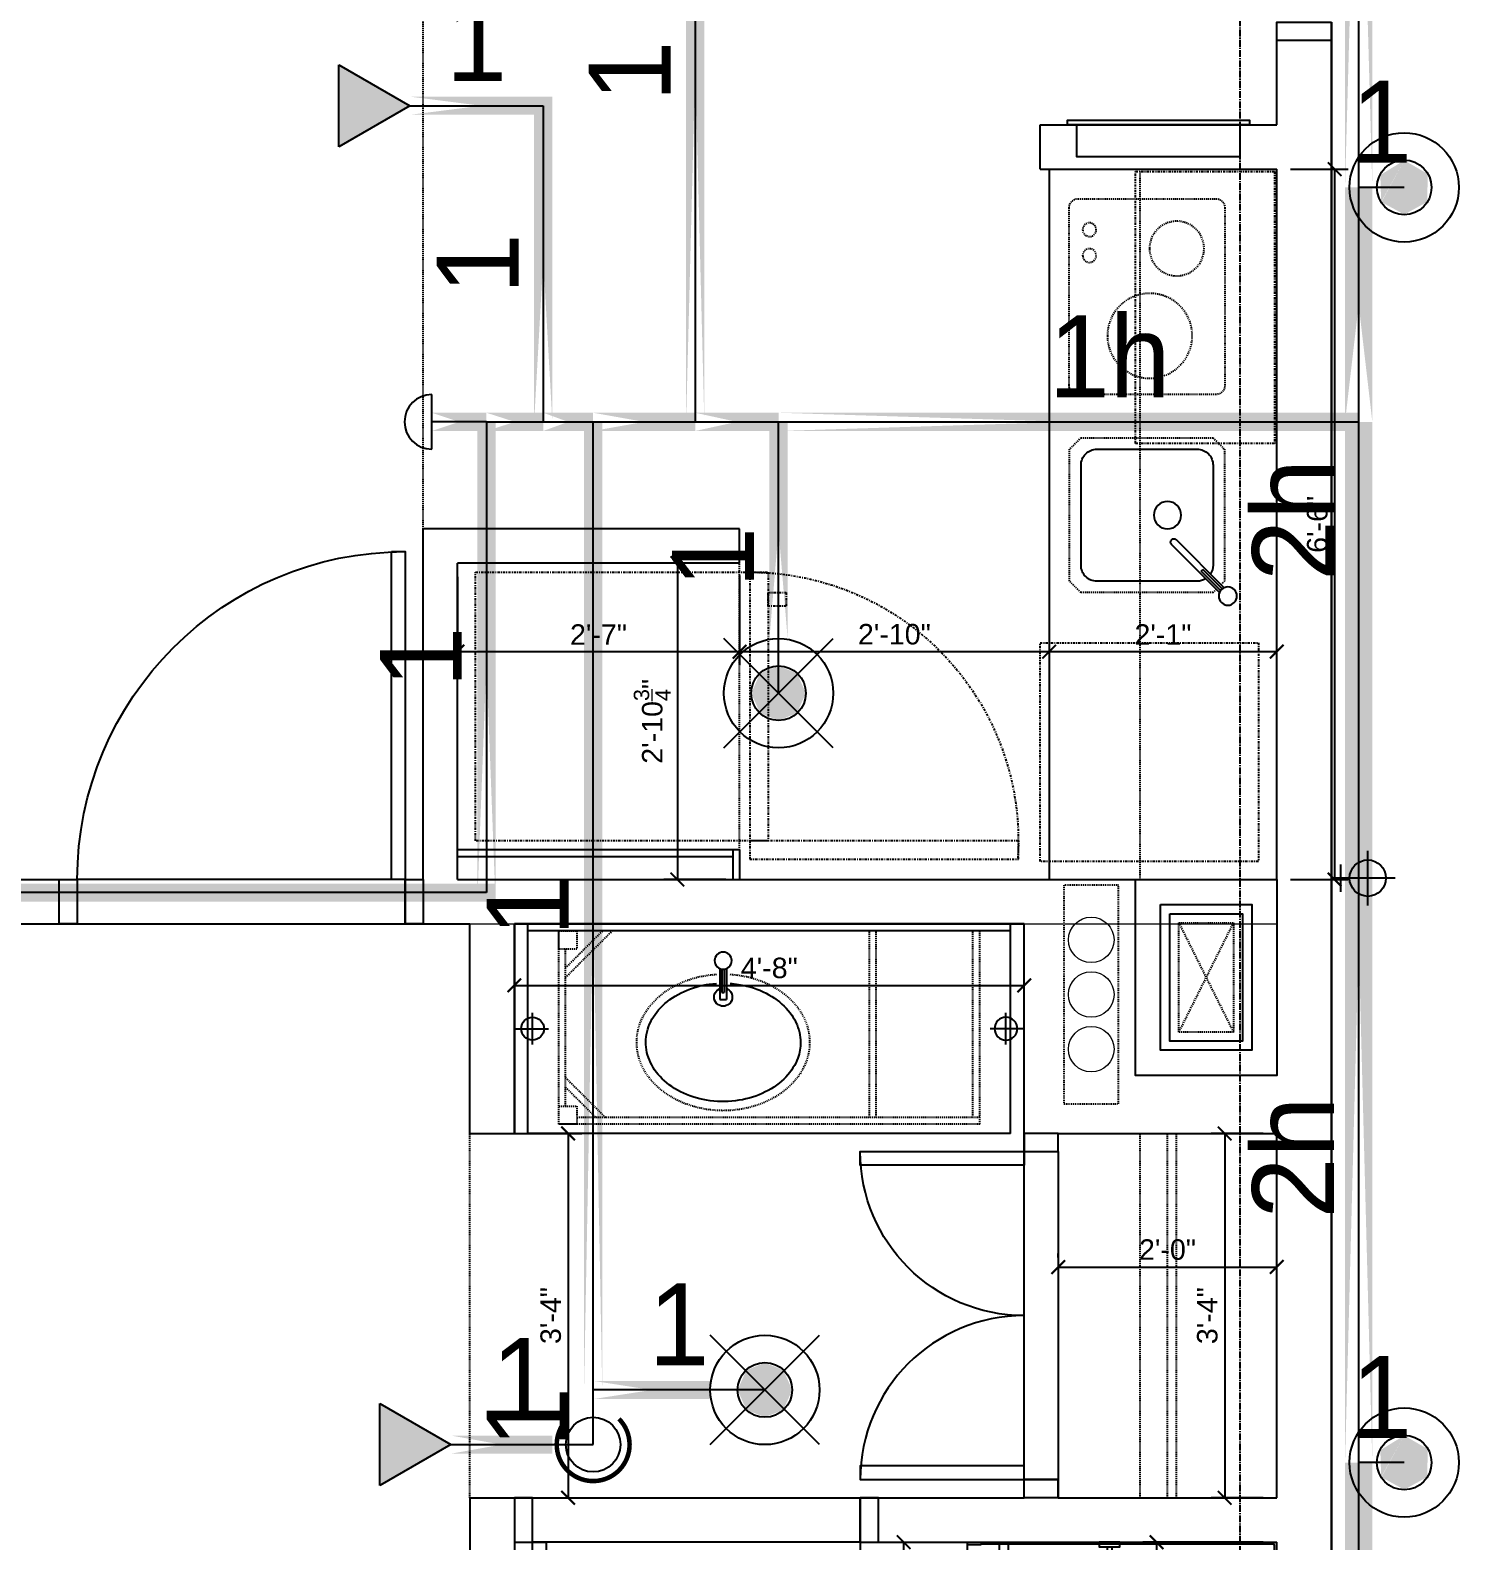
# Model space of a CAD drawing. Header units: inches. Extents: x -6955 to 13123, y -1334 to 3701.
# Drawn here: x 4902.4 to 5059.3, y 2203.7 to 2369.6 of the extents above; entities that cross this region are included whole.
import ezdxf
from ezdxf.enums import TextEntityAlignment as Align

# ---------------------------------------------------------------- set-up
doc = ezdxf.new("R2010")
doc.units = ezdxf.units.IN
doc.header["$MEASUREMENT"] = 0
for name, pattern in [('CENTER2', [1.125, 0.75, -0.125, 0.125, -0.125]), ('DASHDOT2', [0.5, 0.25, -0.125, 0, -0.125]), ('HIDDEN2', [0.1875, 0.125, -0.0625])]:
    doc.linetypes.add(name, pattern=pattern)
for name, color, linetype in [('A-Door', 7, 'Continuous'), ('A-Door-Head', 8, 'Continuous'), ('A-Eqpm', 4, 'Continuous'), ('A-Eqpm-NIC', 5, 'DASHDOT2'), ('A-Flor-Case', 6, 'Continuous'), ('A-Flor-Case-Hidden', 8, 'HIDDEN2'), ('A-Flor-Outline', 4, 'Continuous'), ('A-Flor-Ovhd', 1, 'HIDDEN2'), ('A-Flor-Pfix', 7, 'Continuous'), ('A-Flor-Soffit', 6, 'HIDDEN2'), ('A-Flor-Spcl', 5, 'Continuous'), ('A-Flor-Wall Mtd Fixture', 7, 'Continuous'), ('A-Grid(SmallScale)', 11, 'CENTER2'), ('A-HVAC', 6, 'HIDDEN2'), ('A-Wall-Full', 7, 'Continuous'), ('headdn', 7, 'Continuous'), ('PIPEBL', 4, 'Continuous'), ('pipemn', 6, 'Continuous'), ('PIPESPC', 7, 'Continuous'), ('spk-cap', 7, 'Continuous'), ('spk-piperise', 7, 'Continuous'), ('TIDYPIPE', 7, 'Continuous')]:
    doc.layers.add(name, color=color, linetype=linetype)
doc.layers.add('G-Anno-Nplt', color=140, linetype='Continuous', lineweight=18, plot=False)
doc.styles.add('G1DIM', font='arial.ttf')
doc.styles.add('PIPE', font='PIPE.SHX')
doc.dimstyles.new('Aec-Arch-I-96', dxfattribs={"dimscale": 96, "dimtxt": 0.09375, "dimasz": 0.0625, "dimexe": 0.0625, "dimexo": 0.0625, "dimgap": 0.03125, "dimtad": 1, "dimdec": 3, "dimzin": 3, "dimdsep": 46, "dimlunit": 4, "dimtxsty": 'G1DIM', "dimblk": 'ARCHTICK', "dimcen": 0.09375, "dimclrt": 2, "dimazin": 2, "dimtfac": 0.75, "dimtdec": 3, "dimtix": 1, "dimtmove": 2, "dimatfit": 2, "dimldrblk": 'OPEN90', "dimfxl": 0.0625, "dimtolj": 1, "dimtzin": 0, "dimarcsym": 0})

# ---------------------------------------------------------------- blocks, each defined once
blk = doc.blocks.new('36in door')
blk.add_lwpolyline([(-1.5, -36), (0, -36), (0, 0), (-1.5, 0)], close=True)
blk.add_arc((0, 0), 36, 180, 270)
blk = doc.blocks.new('refrigerator')
blk.add_line((-30.125, 0), (-30.125, -29.5))
for points in [[(-32.125, -29.5), (0, -29.5), (0, 0), (-32.125, 0)], [(-34.125, -3.75), (-32.125, -3.75), (-32.125, -2.25), (-34.125, -2.25)], [(-59.625, -31.5), (-59.625, -29.5), (-30.125, -29.5), (-30.125, -31.5)]]:
    blk.add_lwpolyline(points, close=True)
blk.add_arc((-30.125, -29.5), 29.5, 90, 183.88744)
blk = doc.blocks.new('kitchen faucet')
for p, q in [((0.93, 0.38), (8.38, 0.38)), ((1, 0.12), (4, 0.12)), ((4, -0.12), (4, 0.12)), ((0.93, -0.38), (8.38, -0.38)), ((1, -0.12), (4, -0.12))]:
    blk.add_line(p, q)
blk.add_circle((0, 0), 1)
blk.add_arc((8.38, 0), 0.375, 270, 90)
blk = doc.blocks.new('kitchen sink')
blk.add_lwpolyline([(-14.94, -6.97, 0.143329), (-14, -7.25), (-3, -7.25, 0.414214), (-1.25, -5.5), (-1.25, 5.5, 0.414214), (-3, 7.25), (-14, 7.25, 0.414214), (-15.75, 5.5), (-15.75, -5.5, 0.143329), (-15.47, -6.44, 0.143329)], format="xyb")
blk.add_circle((-10.75, 0), 1.5)
at = {"layer": 'A-Flor-Case-Hidden'}
for p, q in [((-15.75, 8.5), (-17, 7.25)), ((-1.25, 8.5), (0, 7.25)), ((-16.64, -7.61), (-17, -7.25)), ((-15.75, -8.5), (-16.11, -8.14)), ((-1.25, -8.5), (0, -7.25))]:
    blk.add_line(p, q, dxfattribs=at)
for points in [[(-1.25, 8.5), (-15.75, 8.5)], [(-17, 7.25), (-17, -7.25)], [(0, -7.25), (0, 7.25)], [(-15.75, -8.5), (-1.25, -8.5)]]:
    blk.add_lwpolyline(points, dxfattribs=at)
at = {"rotation": 45.00000000000001}
blk.add_blockref('kitchen faucet', (-17.38, -8.88), dxfattribs=at)
blk = doc.blocks.new('cooktop')
at = {"ltscale": 0.5}
blk.add_lwpolyline([(-7.56, -21.5), (7.56, -21.5, 0.414214), (8.56, -20.5), (8.56, -1, 0.414214), (7.56, 0), (-7.56, 0, 0.414214), (-8.56, -1), (-8.56, -20.5, 0.414214)], format="xyb", close=True, dxfattribs=at)
for centre, radius in [((-3.27, -5.47), 3), ((6.32, -3.4), 0.75), ((6.32, -6.24), 0.75), ((-0.31, -15.05), 4.66)]:
    blk.add_circle(centre, radius, dxfattribs=at)
blk = doc.blocks.new('_ArchTick')
at = {"color": 0, "linetype": 'ByBlock', "const_width": 0.15}
blk.add_lwpolyline([(-0.5, -0.5), (0.5, 0.5)], dxfattribs=at)
blk = doc.blocks.new('*D127')
at = {"layer": 'Defpoints', "color": 0, "transparency": 16777216}
for p in [(-59, 34.87), (-90, 34.75), (-59, 25.02)]:
    blk.add_point(p, dxfattribs=at)
at = {"layer": 'G-Anno-Nplt', "color": 0, "lineweight": -2, "transparency": 16777216}
for p, q in [((-90, 33.25), (-90, 23.52)), ((-59, 33.37), (-59, 23.52)), ((-90, 25.02), (-59, 25.02))]:
    blk.add_line(p, q, dxfattribs=at)
at = {"layer": 'G-Anno-Nplt', "color": 0, "lineweight": -2, "transparency": 16777216, "xscale": 1.5, "yscale": 1.5, "zscale": 1.5, "rotation": 180}
blk.add_blockref('_ArchTick', (-90, 25.02), dxfattribs=at)
at = {"layer": 'G-Anno-Nplt', "color": 0, "lineweight": -2, "transparency": 16777216, "xscale": 1.5, "yscale": 1.5, "zscale": 1.5}
blk.add_blockref('_ArchTick', (-59, 25.02), dxfattribs=at)
at = {"layer": 'G-Anno-Nplt', "transparency": 16777216, "insert": (-74.5, 26.9), "char_height": 2.25, "attachment_point": 5, "style": 'G1DIM'}
blk.add_mtext('\\A1;2\'-7"', dxfattribs=at)
blk = doc.blocks.new('_Open90')
at = {"color": 0, "linetype": 'ByBlock', "lineweight": -2}
for p, q in [((0, 0), (-1, 0)), ((-0.5, 0.5), (0, 0)), ((0, 0), (-0.5, -0.5))]:
    blk.add_line(p, q, dxfattribs=at)
blk = doc.blocks.new('*D128')
at = {"layer": 'Defpoints', "color": 0, "transparency": 16777216}
for p in [(-59, 34.75), (-25, 34.75), (-25, 25.02)]:
    blk.add_point(p, dxfattribs=at)
at = {"layer": 'G-Anno-Nplt', "color": 0, "lineweight": -2, "transparency": 16777216}
for p, q in [((-59, 33.25), (-59, 23.52)), ((-25, 33.25), (-25, 23.52)), ((-59, 25.02), (-25, 25.02))]:
    blk.add_line(p, q, dxfattribs=at)
at = {"layer": 'G-Anno-Nplt', "color": 0, "lineweight": -2, "transparency": 16777216, "xscale": 1.5, "yscale": 1.5, "zscale": 1.5, "rotation": 180}
blk.add_blockref('_ArchTick', (-59, 25.02), dxfattribs=at)
at = {"layer": 'G-Anno-Nplt', "color": 0, "lineweight": -2, "transparency": 16777216, "xscale": 1.5, "yscale": 1.5, "zscale": 1.5}
blk.add_blockref('_ArchTick', (-25, 25.02), dxfattribs=at)
at = {"layer": 'G-Anno-Nplt', "transparency": 16777216, "insert": (-42, 26.92), "char_height": 2.25, "attachment_point": 5, "style": 'G1DIM'}
blk.add_mtext('\\A1;2\'-10"', dxfattribs=at)
blk = doc.blocks.new('*D129')
at = {"layer": 'Defpoints', "color": 0, "transparency": 16777216}
for p in [(-59, 34.75), (-65.84, 0), (-59, 0)]:
    blk.add_point(p, dxfattribs=at)
at = {"layer": 'G-Anno-Nplt', "color": 0, "lineweight": -2, "transparency": 16777216}
for p, q in [((-60.5, 34.75), (-67.34, 34.75)), ((-65.84, 34.75), (-65.84, 0)), ((-60.5, 0), (-67.34, 0))]:
    blk.add_line(p, q, dxfattribs=at)
at = {"layer": 'G-Anno-Nplt', "color": 0, "lineweight": -2, "transparency": 16777216, "xscale": 1.5, "yscale": 1.5, "zscale": 1.5}
for p, rotation in [((-65.84, 34.75), 90), ((-65.84, 0), 270)]:
    blk.add_blockref('_ArchTick', p, dxfattribs=dict(at, rotation=rotation))
at = {"layer": 'G-Anno-Nplt', "transparency": 16777216, "insert": (-68.6, 17.37), "char_height": 2.25, "attachment_point": 5, "rotation": 90, "style": 'G1DIM'}
blk.add_mtext('\\A1;2\'-10{\\H0.750000x;\\S3/4;}"', dxfattribs=at)
blk = doc.blocks.new('*D130')
at = {"layer": 'Defpoints', "color": 0, "transparency": 16777216}
for p in [(-25, 25.02), (0, 25.02), (0, 25.02)]:
    blk.add_point(p, dxfattribs=at)
at = {"layer": 'G-Anno-Nplt', "color": 0, "lineweight": -2, "transparency": 16777216}
blk.add_line((-25, 25.02), (0, 25.02), dxfattribs=at)
at = {"layer": 'G-Anno-Nplt', "color": 0, "lineweight": -2, "transparency": 16777216, "xscale": 1.5, "yscale": 1.5, "zscale": 1.5, "rotation": 180}
blk.add_blockref('_ArchTick', (-25, 25.02), dxfattribs=at)
at = {"layer": 'G-Anno-Nplt', "color": 0, "lineweight": -2, "transparency": 16777216, "xscale": 1.5, "yscale": 1.5, "zscale": 1.5}
blk.add_blockref('_ArchTick', (0, 25.02), dxfattribs=at)
at = {"layer": 'G-Anno-Nplt', "transparency": 16777216, "insert": (-12.5, 26.9), "char_height": 2.25, "attachment_point": 5, "style": 'G1DIM'}
blk.add_mtext('\\A1;2\'-1"', dxfattribs=at)
blk = doc.blocks.new('*D131')
at = {"layer": 'Defpoints', "color": 0, "transparency": 16777216}
for p in [(0, 78), (0, 0), (6.36, 0)]:
    blk.add_point(p, dxfattribs=at)
at = {"layer": 'G-Anno-Nplt', "color": 0, "lineweight": -2, "transparency": 16777216}
for p, q in [((1.5, 78), (7.86, 78)), ((6.36, 78), (6.36, 0)), ((1.5, 0), (7.86, 0))]:
    blk.add_line(p, q, dxfattribs=at)
at = {"layer": 'G-Anno-Nplt', "color": 0, "lineweight": -2, "transparency": 16777216, "xscale": 1.5, "yscale": 1.5, "zscale": 1.5}
for p, rotation in [((6.36, 78), 90), ((6.36, 0), 270)]:
    blk.add_blockref('_ArchTick', p, dxfattribs=dict(at, rotation=rotation))
at = {"layer": 'G-Anno-Nplt', "transparency": 16777216, "insert": (4.46, 39), "char_height": 2.25, "attachment_point": 5, "rotation": 90, "style": 'G1DIM'}
blk.add_mtext('\\A1;6\'-6"', dxfattribs=at)
blk = doc.blocks.new('18in door')
blk.add_lwpolyline([(0, 0), (1.5, 0), (1.5, 18), (0, 18)], close=True)
blk.add_arc((0, 0), 18, 0, 90)
blk = doc.blocks.new('Single 12x6 HVAC Shaft')
at = {"layer": 'A-Flor-Outline'}
blk.add_lwpolyline([(3.75, 17.75), (11.75, 17.75), (11.75, 3.75), (3.75, 3.75)], close=True, dxfattribs=at)
at = {"layer": 'A-HVAC'}
for p, q in [((4.75, 16.75), (10.75, 4.75)), ((4.75, 4.75), (10.75, 16.75))]:
    blk.add_line(p, q, dxfattribs=at)
blk.add_lwpolyline([(4.75, 16.75), (10.75, 16.75), (10.75, 4.75), (4.75, 4.75)], close=True, dxfattribs=at)
at = {"layer": 'A-Wall-Full'}
for points in [[(0, 21.5), (15.5, 21.5), (15.5, 0), (0, 0)], [(2.75, 18.75), (12.75, 18.75), (12.75, 2.75), (2.75, 2.75)]]:
    blk.add_lwpolyline(points, close=True, dxfattribs=at)
blk = doc.blocks.new('Plumbing Chase')
at = {"layer": 'A-Flor-Outline', "linetype": 'HIDDEN2', "ltscale": 0.5}
blk.add_lwpolyline([(0.625, 0), (6.625, 0), (6.625, 24), (0.625, 24)], close=True, dxfattribs=at)
at = {"layer": 'G-Anno-Nplt'}
for centre in [(3.625, 18), (3.625, 12), (3.625, 6)]:
    blk.add_circle(centre, 2.5, dxfattribs=at)
blk = doc.blocks.new('*D149')
at = {"layer": 'Defpoints', "color": 0, "transparency": 16777216}
for p in [(0, -27.88), (-5.72, -67.88), (0, -67.88)]:
    blk.add_point(p, dxfattribs=at)
at = {"layer": 'G-Anno-Nplt', "color": 0, "lineweight": -2, "transparency": 16777216}
for p, q in [((-1.5, -27.88), (-7.22, -27.88)), ((-5.72, -27.88), (-5.72, -67.88)), ((-1.5, -67.88), (-7.22, -67.88))]:
    blk.add_line(p, q, dxfattribs=at)
at = {"layer": 'G-Anno-Nplt', "color": 0, "lineweight": -2, "transparency": 16777216, "xscale": 1.5, "yscale": 1.5, "zscale": 1.5}
for p, rotation in [((-5.72, -27.88), 90), ((-5.72, -67.88), 270)]:
    blk.add_blockref('_ArchTick', p, dxfattribs=dict(at, rotation=rotation))
at = {"layer": 'G-Anno-Nplt', "transparency": 16777216, "insert": (-7.62, -47.88), "char_height": 2.25, "attachment_point": 5, "rotation": 90, "style": 'G1DIM'}
blk.add_mtext('\\A1;3\'-4"', dxfattribs=at)
blk = doc.blocks.new('*D150')
at = {"layer": 'Defpoints', "color": 0, "transparency": 16777216}
for p in [(-24, -43.01), (0, -42.54), (0, -43.01)]:
    blk.add_point(p, dxfattribs=at)
at = {"layer": 'G-Anno-Nplt', "color": 0, "lineweight": -2, "transparency": 16777216}
for p, q in [((-24, -41.51), (-24, -41.04)), ((0, -41.51), (0, -41.04)), ((-24, -42.54), (0, -42.54))]:
    blk.add_line(p, q, dxfattribs=at)
at = {"layer": 'G-Anno-Nplt', "color": 0, "lineweight": -2, "transparency": 16777216, "xscale": 1.5, "yscale": 1.5, "zscale": 1.5, "rotation": 180}
blk.add_blockref('_ArchTick', (-24, -42.54), dxfattribs=at)
at = {"layer": 'G-Anno-Nplt', "color": 0, "lineweight": -2, "transparency": 16777216, "xscale": 1.5, "yscale": 1.5, "zscale": 1.5}
blk.add_blockref('_ArchTick', (0, -42.54), dxfattribs=at)
at = {"layer": 'G-Anno-Nplt', "transparency": 16777216, "insert": (-12, -40.64), "char_height": 2.25, "attachment_point": 5, "style": 'G1DIM'}
blk.add_mtext('\\A1;2\'-0"', dxfattribs=at)
blk = doc.blocks.new('shower head')
for p, q in [((0.5, 0.25), (4.48, 0.25)), ((6.04, 1.5), (4.5, 1.5)), ((0.5, -0.25), (4.48, -0.25)), ((6.02, -1.5), (4.49, -1.5))]:
    blk.add_line(p, q)
blk.add_lwpolyline([(0, -1.12), (0.5, -1.12), (0.5, 1.12), (0, 1.12)], close=True)
at = {"extrusion": (0, 0, -1)}
for centre, start_param, end_param in [((4.5, 0), 4.878708, 10.826996), ((6.02, 0), 6.265998, 9.430839)]:
    blk.add_ellipse(centre, major_axis=(0, 1.5), ratio=0.483735, start_param=start_param, end_param=end_param, dxfattribs=at)
blk.add_open_spline([(4.48, 0.25), (4.49, 0.2), (4.49, 0.16), (4.49, 0.11), (4.5, 0.04), (4.5, -0.04), (4.49, -0.11), (4.49, -0.16), (4.49, -0.21), (4.48, -0.25)], degree=3, knots=[7.6339989, 7.6339989, 7.6339989, 7.6339989, 7.7552894, 7.7552894, 7.7552894, 7.9540134, 7.9540134, 7.9540134, 8.074038, 8.074038, 8.074038, 8.074038])
blk = doc.blocks.new('shower curtain rod')
for p, q in [((-59.75, 0), (-60, 0)), ((-59.75, -2.5), (-59.75, 0)), ((-0.25, 0), (0, 0)), ((-0.25, -2.5), (-0.25, 0)), ((-59.75, -0.75), (-58.86, -0.75)), ((-0.25, -0.75), (-1.14, -0.75)), ((-59.75, -2.5), (-60, -2.5)), ((-59.75, -1.75), (-59, -1.75)), ((-0.25, -1.75), (-1, -1.75)), ((-0.25, -2.5), (0, -2.5))]:
    blk.add_line(p, q)
for centre, radius, start, end in [((-30, 101.34), 106.09, 254.2167, 285.7833), ((-30, 101.37), 107.12, 254.2934, 285.7066)]:
    blk.add_arc(centre, radius, start, end)
blk = doc.blocks.new('tub plan')
for p, q in [((0.12, -32.25), (0.12, -0.31)), ((59.44, -0.12), (0.31, -0.12)), ((59.63, -32.25), (59.63, -0.31)), ((2.25, -16.5), (2.25, -20)), ((0.19, -33.86), (0.19, -32.36)), ((59.56, -33.86), (59.56, -32.36)), ((-0.07, -33.87), (59.81, -33.87))]:
    blk.add_line(p, q)
blk.add_circle((7.62, -18.25), 1.09)
for centre, radius, start, end in [((0.31, -0.31), 0.188, 90, 180), ((59.44, -0.31), 0.188, 0, 90), ((14.37, -18.25), 12.25, 90, 171.7868), ((30, -982.48), 976.6, 89.08325, 90.91675), ((45.62, -18.25), 12.25, 270, 90), ((14.5, -18.25), 10.59, 90, 180), ((29.77, -940.73), 933.2, 89.06218, 90.93782), ((45.05, -12.16), 4.5, 8.0478, 90), ((1.97, -18.25), 48, 351.9522, 8.0478), ((14.5, -18.25), 10.59, 180, 270), ((14.37, -18.25), 12.25, 188.2132, 270), ((45.05, -24.34), 4.5, 270, 351.9522), ((29.77, 904.23), 933.2, 269.06218, 270.93782), ((30, 945.98), 976.6, 269.08325, 270.91675), ((0.25, -32.25), 0.13, 180, 241.143), ((59.5, -32.25), 0.13, 298.857, 0), ((0.25, -33.69), 0.13, 246.6399, 270), ((29.87, 1136.13), 1170.38, 268.54955, 271.45045), ((59.81, -33.81), 0.06, 270, 0)]:
    blk.add_arc(centre, radius, start, end)
at = {"layer": 'A-Flor-Pfix'}
blk.add_blockref('shower head', (-0.07, -18.25), dxfattribs=at)
at = {"layer": 'A-Flor-Spcl'}
blk.add_blockref('shower curtain rod', (59.87, -28.62), dxfattribs=at)
blk = doc.blocks.new('Toiliet American Std Cadet Pro')
for p, q in [((5.84, 9.06), (1, 9.06)), ((0, 8.06), (0, -8.06)), ((6.84, 7.9), (6.84, 8.06)), ((7.53, 6.52), (7, 7.36)), ((7.69, -5.98), (7.69, 5.98)), ((7, -7.36), (7.53, -6.52)), ((6.84, -8.06), (6.84, -7.9)), ((1, -9.06), (5.84, -9.06))]:
    blk.add_line(p, q)
for centre, radius, start, end in [((1, 8.06), 1, 90, 180), ((5.84, 8.06), 1, 0, 90), ((7.84, 7.9), 1, 180, 212.4157), ((6.69, 5.98), 1, 0, 32.4157), ((10.89, 10.1), 4.91, 226.8784, 295.5831), ((10.89, -10.1), 4.91, 64.417, 133.1217), ((6.69, -5.98), 1, 327.5844, 0), ((1, -8.06), 1, 180, 270), ((5.84, -8.06), 1, 270, 0), ((7.84, -7.9), 1, 147.5844, 180)]:
    blk.add_arc(centre, radius, start, end)
for start_param, end_param in [(4.086017, 8.480354), (2.197169, 4.086017)]:
    blk.add_ellipse((18.39, 0), major_axis=(9.17, 0), ratio=0.762999, start_param=start_param, end_param=end_param)
blk = doc.blocks.new('sink1915rear')
for p, q in [((-0.37, -1.9), (-0.37, -5.29)), ((-0.12, -1.97), (-0.12, -4.54)), ((0.13, -1.97), (0.13, -4.54)), ((0.38, -1.9), (0.38, -5.29)), ((0.13, -4.54), (-0.12, -4.54)), ((0.38, -5.29), (-0.37, -5.29))]:
    blk.add_line(p, q)
blk.add_circle((0, -1.04), 0.938)
for start, end in [(112.0243, 67.9757), (138.5829, 221.4171), (318.587, 41.413), (264.1135, 275.8865)]:
    blk.add_arc((0, -5.04), 1, start, end)
blk.add_open_spline([(-0.75, -3.54), (-1.37, -3.58), (-1.99, -3.68), (-3.59, -4.07), (-4.53, -4.46), (-6.15, -5.47), (-6.84, -6.09), (-7.86, -7.44), (-8.21, -8.17), (-8.46, -9.28), (-8.5, -9.65), (-8.5, -10.01), (-8.5, -10.59), (-8.4, -11.17), (-7.93, -12.47), (-7.49, -13.18), (-6.28, -14.46), (-5.51, -15.02), (-3.75, -15.9), (-2.76, -16.21), (-0.69, -16.54), (0.38, -16.56), (2.47, -16.29), (3.47, -16), (5.27, -15.17), (6.07, -14.63), (7.34, -13.38), (7.81, -12.68), (8.41, -11.21), (8.54, -10.45), (8.44, -8.94), (8.22, -8.19), (7.42, -6.76), (6.85, -6.1), (5.41, -4.95), (4.55, -4.47), (2.7, -3.81), (1.74, -3.61), (0.75, -3.54)], degree=3, knots=[4.798605, 4.798605, 4.798605, 4.798605, 5.014176, 5.014176, 5.378501, 5.378501, 5.742827, 5.742827, 6.107152, 6.107152, 6.283185, 6.283185, 6.283185, 6.561131, 6.561131, 6.925457, 6.925457, 7.289782, 7.289782, 7.654107, 7.654107, 8.018433, 8.018433, 8.382758, 8.382758, 8.747084, 8.747084, 9.111409, 9.111409, 9.475734, 9.475734, 9.84006, 9.84006, 10.204385, 10.204385, 10.56871, 10.56871, 10.909356, 10.909356, 10.909356, 10.909356])
at = {"layer": 'A-Flor-Case-Hidden', "linetype": 'HIDDEN2', "ltscale": 0.25}
blk.add_ellipse((0, -10.01), major_axis=(-9.5, 0), ratio=0.789474, start_param=4.791408, end_param=10.916548, dxfattribs=at)
blk = doc.blocks.new('wall sconce')
for p, q in [((2, -1.75), (2, 1.75)), ((0, 0), (3.75, 0))]:
    blk.add_line(p, q)
blk.add_circle((2, 0), 1.25)
blk = doc.blocks.new('41in Std Vanity')
at = {"layer": 'A-Flor-Case'}
for p, q in [((23, 54.5), (0, 54.5)), ((0.75, 1.5), (0.75, 54.5)), ((23, 1.5), (23, 54.5)), ((23, 1.5), (0, 1.5))]:
    blk.add_line(p, q, dxfattribs=at)
at = {"layer": 'A-Flor-Case-Hidden'}
for p, q in [((22, 51.12), (0.75, 51.12)), ((4.83, 50.38), (0.75, 46.3)), ((5.89, 50.38), (0.75, 45.24)), ((20, 50.38), (2.75, 50.38)), ((16.86, 50.38), (21.25, 45.99)), ((17.92, 50.38), (21.25, 47.05)), ((22, 4.88), (22, 51.12)), ((21.25, 4.88), (21.25, 49.12)), ((21.25, 17), (0.75, 17)), ((21.25, 16.25), (0.75, 16.25)), ((21.25, 5.62), (0.75, 5.62)), ((22, 4.88), (0.75, 4.88))]:
    blk.add_line(p, q, dxfattribs=at)
for points in [[(0.75, 49.12), (2.75, 49.12), (2.75, 51.12), (0.75, 51.12)], [(20, 49.12), (22, 49.12), (22, 51.12), (20, 51.12)]]:
    blk.add_lwpolyline(points, close=True, dxfattribs=at)
at = {"layer": 'A-Wall-Full'}
for p, q in [((0, 0), (0, 56)), ((0, 56), (23, 56)), ((23, 0), (0, 0))]:
    blk.add_line(p, q, dxfattribs=at)
at = {"layer": 'A-Flor-Pfix', "rotation": 90}
blk.add_blockref('sink1915rear', (2.99, 33.06), dxfattribs=at)
at = {"layer": 'A-Flor-Wall Mtd Fixture', "xscale": -1, "rotation": 90}
blk.add_blockref('wall sconce', (11.5, 56), dxfattribs=at)
at = {"layer": 'A-Flor-Wall Mtd Fixture', "rotation": 90}
blk.add_blockref('wall sconce', (11.5, 0), dxfattribs=at)
blk = doc.blocks.new('*D111')
at = {"layer": 'Defpoints', "color": 0, "transparency": 16777216}
for p in [(4.88, 128.67), (60.88, 129.13), (60.88, 129.13)]:
    blk.add_point(p, dxfattribs=at)
at = {"layer": 'G-Anno-Nplt', "color": 0, "lineweight": -2, "transparency": 16777216}
for p, q in [((4.88, 130.17), (4.88, 130.63)), ((4.88, 129.13), (60.88, 129.13))]:
    blk.add_line(p, q, dxfattribs=at)
at = {"layer": 'G-Anno-Nplt', "color": 0, "lineweight": -2, "transparency": 16777216, "xscale": 1.5, "yscale": 1.5, "zscale": 1.5, "rotation": 180}
blk.add_blockref('_ArchTick', (4.88, 129.13), dxfattribs=at)
at = {"layer": 'G-Anno-Nplt', "color": 0, "lineweight": -2, "transparency": 16777216, "xscale": 1.5, "yscale": 1.5, "zscale": 1.5}
blk.add_blockref('_ArchTick', (60.88, 129.13), dxfattribs=at)
at = {"layer": 'G-Anno-Nplt', "transparency": 16777216, "insert": (32.88, 131.03), "char_height": 2.25, "attachment_point": 5, "style": 'G1DIM'}
blk.add_mtext('\\A1;4\'-8"', dxfattribs=at)
blk = doc.blocks.new('*D112')
at = {"layer": 'Defpoints', "color": 0, "transparency": 16777216}
for p in [(0, 112.88), (0, 72.88), (10.78, 72.88)]:
    blk.add_point(p, dxfattribs=at)
at = {"layer": 'G-Anno-Nplt', "color": 0, "lineweight": -2, "transparency": 16777216}
for p, q in [((1.5, 112.88), (12.28, 112.88)), ((10.78, 112.88), (10.78, 72.88)), ((1.5, 72.88), (12.28, 72.88))]:
    blk.add_line(p, q, dxfattribs=at)
at = {"layer": 'G-Anno-Nplt', "color": 0, "lineweight": -2, "transparency": 16777216, "xscale": 1.5, "yscale": 1.5, "zscale": 1.5}
for p, rotation in [((10.78, 112.88), 90), ((10.78, 72.88), 270)]:
    blk.add_blockref('_ArchTick', p, dxfattribs=dict(at, rotation=rotation))
at = {"layer": 'G-Anno-Nplt', "transparency": 16777216, "insert": (8.88, 92.88), "char_height": 2.25, "attachment_point": 5, "rotation": 90, "style": 'G1DIM'}
blk.add_mtext('\\A1;3\'-4"', dxfattribs=at)
blk = doc.blocks.new('*D113')
at = {"layer": 'Defpoints', "color": 0, "transparency": 16777216}
for p in [(47.64, 68), (47.64, 0), (47.64, 0)]:
    blk.add_point(p, dxfattribs=at)
at = {"layer": 'G-Anno-Nplt', "color": 0, "lineweight": -2, "transparency": 16777216}
blk.add_line((47.64, 68), (47.64, 0), dxfattribs=at)
at = {"layer": 'G-Anno-Nplt', "color": 0, "lineweight": -2, "transparency": 16777216, "xscale": 1.5, "yscale": 1.5, "zscale": 1.5}
for p, rotation in [((47.64, 68), 90), ((47.64, 0), 270)]:
    blk.add_blockref('_ArchTick', p, dxfattribs=dict(at, rotation=rotation))
at = {"layer": 'G-Anno-Nplt', "transparency": 16777216, "insert": (45.74, 34), "char_height": 2.25, "attachment_point": 5, "rotation": 90, "style": 'G1DIM'}
blk.add_mtext('\\A1;5\'-8"', dxfattribs=at)
blk = doc.blocks.new('*D114')
at = {"layer": 'Defpoints', "color": 0, "transparency": 16777216}
for p in [(52.62, 7.98), (88.62, 8.06), (52.62, 3.66)]:
    blk.add_point(p, dxfattribs=at)
at = {"layer": 'G-Anno-Nplt', "color": 0, "lineweight": -2, "transparency": 16777216}
for p, q in [((52.62, 6.48), (52.62, 2.16)), ((88.62, 6.56), (88.62, 2.16)), ((88.62, 3.66), (52.62, 3.66))]:
    blk.add_line(p, q, dxfattribs=at)
at = {"layer": 'G-Anno-Nplt', "color": 0, "lineweight": -2, "transparency": 16777216, "xscale": 1.5, "yscale": 1.5, "zscale": 1.5, "rotation": 180}
blk.add_blockref('_ArchTick', (52.62, 3.66), dxfattribs=at)
at = {"layer": 'G-Anno-Nplt', "color": 0, "lineweight": -2, "transparency": 16777216, "xscale": 1.5, "yscale": 1.5, "zscale": 1.5}
blk.add_blockref('_ArchTick', (88.62, 3.66), dxfattribs=at)
at = {"layer": 'G-Anno-Nplt', "transparency": 16777216, "insert": (70.62, 5.56), "char_height": 2.25, "attachment_point": 5, "style": 'G1DIM'}
blk.add_mtext('\\A1;3\'-0"', dxfattribs=at)
blk = doc.blocks.new('*D115')
at = {"layer": 'Defpoints', "color": 0, "transparency": 16777216}
for p in [(88.62, 68), (75.42, 8.06), (88.62, 8.06)]:
    blk.add_point(p, dxfattribs=at)
at = {"layer": 'G-Anno-Nplt', "color": 0, "lineweight": -2, "transparency": 16777216}
for p, q in [((87.12, 68), (73.92, 68)), ((75.42, 68), (75.42, 8.06)), ((87.12, 8.06), (73.92, 8.06))]:
    blk.add_line(p, q, dxfattribs=at)
at = {"layer": 'G-Anno-Nplt', "color": 0, "lineweight": -2, "transparency": 16777216, "xscale": 1.5, "yscale": 1.5, "zscale": 1.5}
for p, rotation in [((75.42, 68), 90), ((75.42, 8.06), 270)]:
    blk.add_blockref('_ArchTick', p, dxfattribs=dict(at, rotation=rotation))
at = {"layer": 'G-Anno-Nplt', "transparency": 16777216, "insert": (73.52, 38.03), "char_height": 2.25, "attachment_point": 5, "rotation": 90, "style": 'G1DIM'}
blk.add_mtext('\\A1;5\'-0"', dxfattribs=at)
blk = doc.blocks.new('wall sconce typ')
for p, q in [((0, 7), (0, 0)), ((3, 4), (-3, 4)), ((-1.5, 1), (1.5, 1))]:
    blk.add_line(p, q)
blk.add_circle((0, 4), 2)
blk = doc.blocks.new('side2')
for p, q in [((0, 0), (7.79, 4.5)), ((7.79, 4.5), (7.79, -4.5)), ((7.79, -4.5), (0, 0))]:
    blk.add_line(p, q)
blk.add_solid([(7.79, -4.5), (0, 0), (7.79, 4.5)])
blk = doc.blocks.new('dpend2')
for p, q in [((-6, -6), (6, 6)), ((6, -6), (-6, 6))]:
    blk.add_line(p, q)
for radius in [6, 3]:
    blk.add_circle((0, 0), radius)
for points in [[(0, 0), (-3, 0), (-2.08, 2.07)], [(0, 0), (0, 3), (-2.12, 2.14)], [(0, 0), (0, 3), (2.12, 2.14)], [(0, 0), (3, 0), (2.08, 2.07)], [(0, 0), (-3, 0), (-2.08, -2.07)], [(0, 0), (0, -3), (-2.12, -2.14)], [(0, 0), (3, 0), (2.08, -2.07)], [(0, 0), (0, -3), (2.12, -2.14)]]:
    blk.add_solid(points)
blk = doc.blocks.new('dpend1')
for radius in [6, 3]:
    blk.add_circle((0, 0), radius)
for points in [[(0.01, 2.97), (-2.53, -1.59), (-2.62, 1.36)], [(0.01, 2.97), (-2.49, -1.59), (2.52, -1.59)], [(2.52, -1.59), (0.01, 2.97), (2.6, 1.47)], [(2.52, -1.59), (-2.53, -1.59), (0.01, -2.98)]]:
    blk.add_solid(points)
blk = doc.blocks.new('PIPESPC')
at = {"layer": 'PIPESPC', "style": 'PIPE', "width": 0.9}
blk.add_attdef('SIZE', text='', height=9, dxfattribs=at).set_placement((0, 4.02), align=Align.CENTER)
at = {"layer": 'PIPESPC', "style": 'PIPE', "flags": 1}
blk.add_attdef('SCHED', (25.3, 3.89), '', height=9, dxfattribs=at)
blk = doc.blocks.new('CAP')
blk.add_line((0, 3), (0, -3))
blk.add_arc((0, 0), 3, 270, 90)
blk = doc.blocks.new('rise')
blk.add_circle((0, 0), 3)
blk = doc.blocks.new('TIDYRUN')
at = {"const_width": 0.5}
blk.add_lwpolyline([(-2.83, 2.83, -2.414214), (-2.83, -2.83, -1.737895)], format="xyb", dxfattribs=at)
blk = doc.blocks.new('Suite Kitchen 1')
at = {"layer": 'A-Eqpm'}
for points in [[(-3, 82.875), (-23, 82.875), (-23, 83.375), (-3, 83.375)], [(-4, 82.875), (-22, 82.875), (-22, 79.375), (-4, 79.375)]]:
    blk.add_lwpolyline(points, close=True, dxfattribs=at)
at = {"layer": 'A-Eqpm-NIC'}
for points in [[(-0.25, 47.875), (-15.5, 47.875), (-15.5, 77.75), (-0.25, 77.75)], [(-2, 2), (-26, 2), (-26, 26), (-2, 26)]]:
    blk.add_lwpolyline(points, close=True, dxfattribs=at)
at = {"layer": 'A-Flor-Case'}
for p, q in [((-25, 78), (-25, 0)), ((-59, 3.25), (-90, 3.25)), ((-59.75, 2.5), (-90, 2.5)), ((-59.75, 3.25), (-59.75, 0)), ((-59, 3.25), (-59, 0))]:
    blk.add_line(p, q, dxfattribs=at)
at = {"layer": 'A-Flor-Ovhd'}
for p, q in [((-15, 0), (-15, 77.75)), ((-59, 3.25), (-59, 34.875))]:
    blk.add_line(p, q, dxfattribs=at)
at = {"layer": 'A-Wall-Full'}
for p, q in [((-26, 82.875), (0, 82.875)), ((-26, 78), (-26, 82.875)), ((-26, 78), (0, 78)), ((0, 0), (0, 78)), ((-93.75, 0), (-93.75, 38.5)), ((-59, 38.5), (-93.75, 38.5)), ((-59, 34.75), (-59, 38.5)), ((-59, 34.75), (-90, 34.75)), ((-90, 0), (-90, 34.75)), ((-90, 0), (0, 0))]:
    blk.add_line(p, q, dxfattribs=at)
at = {"layer": 'G-Anno-Nplt'}
blk.add_line((-90, -4.875), (0, -4.875), dxfattribs=at)
at = {"layer": 'A-Eqpm-NIC', "extrusion": (0, 0, -1), "zscale": -1}
for name, p in [('cooktop', (14.25, 74.75)), ('refrigerator', (88, 33.75))]:
    blk.add_blockref(name, p, dxfattribs=at)
at = {"layer": 'A-Flor-Pfix', "extrusion": (0, 0, -1), "zscale": -1}
blk.add_blockref('kitchen sink', (22.75, 40), dxfattribs=at)
at = {"layer": 'G-Anno-Nplt'}
for base, p1, p2, picture, middle in [((6.3574, 0), (0, 78), (0, 0), '*D131', (4.4586, 39)), ((-65.8421, 0), (-59, 34.75), (-59, 0), '*D129', (-68.5984, 17.375))]:
    dim = blk.add_linear_dim(base=base, p1=p1, p2=p2, angle=90, dimstyle='Aec-Arch-I-96', override={"dimscale": 24, "dimsah": 1, "dimclrt": 256}, dxfattribs=at)
    dim.commit()
    dim.dimension.update_dxf_attribs({"geometry": picture, "text_midpoint": middle})
for base, p1, p2, picture, middle in [((-59, 25.0209), (-90, 34.75), (-59, 34.875), '*D127', (-74.5, 26.9005)), ((-25, 25.0209), (-59, 34.75), (-25, 34.75), '*D128', (-42, 26.9197)), ((0, 25.0209), (-25, 25.0209), (0, 25.0209), '*D130', (-12.5, 26.9005))]:
    dim = blk.add_linear_dim(base=base, p1=p1, p2=p2, dimstyle='Aec-Arch-I-96', override={"dimscale": 24, "dimsah": 1, "dimclrt": 256}, dxfattribs=at)
    dim.commit()
    dim.dimension.update_dxf_attribs({"geometry": picture, "text_midpoint": middle})
blk = doc.blocks.new('Suite Closet 1')
at = {"layer": 'A-Door'}
for points in [[(-27.75, -29.875), (-24, -29.875), (-24, -27.875), (-27.75, -27.875)], [(-27.75, -65.875), (-24, -65.875), (-24, -67.875), (-27.75, -67.875)]]:
    blk.add_lwpolyline(points, close=True, dxfattribs=at)
at = {"layer": 'A-Door-Head'}
blk.add_lwpolyline([(-27.75, -29.875), (-24, -29.875), (-24, -65.875), (-27.75, -65.875)], close=True, dxfattribs=at)
at = {"layer": 'A-Flor-Ovhd'}
for p, q in [((-15, -67.875), (-15, -27.875)), ((-12, -67.875), (-12, -27.875)), ((-11, -67.875), (-11, -27.875))]:
    blk.add_line(p, q, dxfattribs=at)
at = {"layer": 'A-Wall-Full'}
for p, q in [((-24, -27.875), (0, -27.875)), ((-24, -29.875), (-24, -27.875)), ((0, -67.875), (0, -27.875)), ((-27.75, -29.875), (-24, -29.875)), ((-27.75, -67.875), (-27.75, -65.875)), ((-27.75, -65.875), (-24, -65.875)), ((-24, -67.875), (-24, -65.875)), ((-24, -67.875), (0, -67.875))]:
    blk.add_line(p, q, dxfattribs=at)
for name, p in [('Single 12x6 HVAC Shaft', (-15.5, -21.5)), ('Plumbing Chase', (-24, -24.625))]:
    blk.add_blockref(name, p)
at = {"layer": 'A-Door', "extrusion": (0, 0, -1), "zscale": -1, "rotation": 270}
blk.add_blockref('18in door', (27.75, -29.875), dxfattribs=at)
at = {"layer": 'A-Door', "rotation": 90}
blk.add_blockref('18in door', (-27.75, -65.875), dxfattribs=at)
at = {"layer": 'G-Anno-Nplt'}
dim = blk.add_linear_dim(base=(-5.7156, -67.875), p1=(0, -27.875), p2=(0, -67.875), angle=90, dimstyle='Aec-Arch-I-96', override={"dimscale": 24, "dimsah": 1, "dimclrt": 256}, dxfattribs=at)
dim.commit()
dim.dimension.update_dxf_attribs({"geometry": '*D149', "text_midpoint": (-7.6152, -47.875)})
dim = blk.add_linear_dim(base=(0, -42.5426), p1=(-24, -43.0076), p2=(0, -43.0076), dimstyle='Aec-Arch-I-96', override={"dimscale": 24, "dimsah": 1, "dimclrt": 256}, dxfattribs=at)
dim.commit()
dim.dimension.update_dxf_attribs({"geometry": '*D150', "text_midpoint": (-12, -40.6438)})
blk = doc.blocks.new('Suite Vanity and Bath 1')
at = {"layer": 'A-Door'}
for points in [[(6.875, 72.875), (4.875, 72.875), (4.875, 68), (6.875, 68)], [(44.875, 72.875), (42.875, 72.875), (42.875, 68), (44.875, 68)]]:
    blk.add_lwpolyline(points, close=True, dxfattribs=at)
at = {"layer": 'A-Door-Head'}
blk.add_lwpolyline([(6.875, 72.875), (42.875, 72.875), (42.875, 68), (6.875, 68)], close=True, dxfattribs=at)
at = {"layer": 'A-Flor-Soffit'}
blk.add_line((0, 72.875), (0, 112.875), dxfattribs=at)
at = {"layer": 'A-Wall-Full'}
for p, q in [((0, 112.875), (0, 135.875)), ((4.875, 135.875), (60.875, 135.875)), ((4.875, 112.875), (4.875, 135.875)), ((60.875, 110.875), (60.875, 135.875)), ((0, 112.875), (4.875, 112.875)), ((0, 72.875), (0, 0)), ((0, 72.875), (6.875, 72.875)), ((6.875, 68), (6.875, 72.875)), ((42.875, 68), (42.875, 72.875)), ((42.875, 72.875), (60.875, 72.875)), ((4.875, 68), (4.875, 0)), ((4.875, 68), (6.875, 68)), ((42.875, 68), (88.625, 68)), ((88.625, 8.06), (88.625, 68)), ((52.625, 8.06), (52.625, 0)), ((52.625, 8.06), (88.625, 8.06)), ((52.625, 0), (4.875, 0))]:
    blk.add_line(p, q, dxfattribs=at)
at = {"extrusion": (0, 0, -1), "zscale": -1, "rotation": 270}
blk.add_blockref('41in Std Vanity', (-60.875, 135.875), dxfattribs=at)
at = {"layer": 'A-Door', "extrusion": (0, 0, -1), "zscale": -1}
blk.add_blockref('36in door', (-6.875, 68), dxfattribs=at)
at = {"layer": 'A-Flor-Pfix', "extrusion": (0, 0, -1), "xscale": -1, "zscale": -1, "rotation": 90}
blk.add_blockref('tub plan', (-88.4982, 67.9332), dxfattribs=at)
at = {"layer": 'A-Flor-Pfix', "rotation": 90.00004864950782}
blk.add_blockref('Toiliet American Std Cadet Pro', (22.875, 0.75), dxfattribs=at)
at = {"layer": 'G-Anno-Nplt'}
for base, p1, p2, picture, middle in [((60.875, 129.1324), (4.875, 128.6673), (60.875, 129.1324), '*D111', (32.875, 131.0311)), ((52.625, 3.6648), (88.625, 8.06), (52.625, 7.9826), '*D114', (70.625, 5.5644))]:
    dim = blk.add_linear_dim(base=base, p1=p1, p2=p2, dimstyle='Aec-Arch-I-96', override={"dimscale": 24, "dimsah": 1, "dimclrt": 256}, dxfattribs=at)
    dim.commit()
    dim.dimension.update_dxf_attribs({"geometry": picture, "text_midpoint": middle})
for base, p1, p2, picture, middle in [((10.7773, 72.875), (0, 112.875), (0, 72.875), '*D112', (8.8777, 92.875)), ((47.6409, 0), (47.6409, 68), (47.6409, 0), '*D113', (45.7422, 34)), ((75.4218, 8.06), (88.625, 68), (88.625, 8.06), '*D115', (73.523, 38.03))]:
    dim = blk.add_linear_dim(base=base, p1=p1, p2=p2, angle=90, dimstyle='Aec-Arch-I-96', override={"dimscale": 24, "dimsah": 1, "dimclrt": 256}, dxfattribs=at)
    dim.commit()
    dim.dimension.update_dxf_attribs({"geometry": picture, "text_midpoint": middle})
blk = doc.blocks.new('King Suite 7')
at = {"layer": 'A-Door'}
for points in [[(275.99, 237.87), (275.99, 235.87), (269.99, 235.87), (269.99, 237.87)], [(136.24, 143.75), (138.24, 143.75), (138.24, 138.87), (136.24, 138.87)], [(174.24, 143.75), (176.24, 143.75), (176.24, 138.87), (174.24, 138.87)]]:
    blk.add_lwpolyline(points, close=True, dxfattribs=at)
at = {"layer": 'A-Door-Head'}
blk.add_lwpolyline([(174.24, 143.75), (138.24, 143.75), (138.24, 138.87), (174.24, 138.87)], close=True, dxfattribs=at)
at = {"layer": 'A-Flor-Soffit'}
blk.add_line((176.24, 182.25), (176.24, 280.12), dxfattribs=at)
at = {"layer": 'A-Wall-Full'}
for p, q in [((269.99, 226.62), (269.99, 237.87)), ((275.99, 0), (275.99, 237.87)), ((275.99, 237.87), (275.99, 7.7)), ((-4.64, 143.75), (138.24, 143.75)), ((138.24, 143.75), (138.24, 138.87)), ((174.24, 143.75), (176.24, 143.75)), ((174.24, 143.75), (174.24, 138.87)), ((-4.64, 138.87), (138.24, 138.87)), ((174.24, 138.87), (181.37, 138.87))]:
    blk.add_line(p, q, dxfattribs=at)
for name, p in [('Suite Kitchen 1', (269.99, 143.75)), ('Suite Closet 1', (269.99, 143.75)), ('Suite Vanity and Bath 1', (181.37, 3))]:
    blk.add_blockref(name, p)
at = {"layer": 'A-Door', "xscale": -1, "rotation": 180}
blk.add_blockref('36in door', (174.24, 143.75), dxfattribs=at)

msp = doc.modelspace()

# ---------------------------------------------------------------- linework, layer by layer
at = {"layer": 'A-Grid(SmallScale)'}
msp.add_line((5035.3361, 1223.6428), (5035.3361, 3132.3201), dxfattribs=at)
at = {"layer": 'PIPEBL'}
for p, q in [((4975.4605, 2403.5773), (4975.4605, 2326.5773)), ((4944.1118, 2361.2869), (4958.767, 2361.2869)), ((4958.767, 2361.2869), (4958.767, 2326.5773)), ((5053.3342, 2352.3201), (5048.337, 2352.3201)), ((4952.5229, 2326.5773), (4946.5229, 2326.5773)), ((4952.5229, 2326.5773), (4958.767, 2326.5773)), ((4952.5229, 2326.5773), (4952.5229, 2274.8898)), ((4958.767, 2326.5773), (4964.248, 2326.5773)), ((4964.248, 2326.5773), (4975.4605, 2326.5773)), ((4964.248, 2220.2869), (4964.248, 2326.5773)), ((4975.4605, 2326.5773), (4984.6118, 2326.5773)), ((4984.6118, 2326.5773), (5048.337, 2326.5773)), ((4984.6118, 2296.7869), (4984.6118, 2326.5773)), ((4952.5229, 2274.8898), (4792.1433, 2274.8898)), ((4964.248, 2214.2869), (4964.248, 2220.2869)), ((4983.1118, 2220.2869), (4964.248, 2220.2869)), ((4948.6118, 2214.2869), (4964.248, 2214.2869)), ((5053.3342, 2212.3201), (5048.337, 2212.3201))]:
    msp.add_line(p, q, dxfattribs=at)
at = {"layer": 'pipemn'}
for p, q in [((5048.337, 2352.3201), (5048.337, 2460.3201)), ((5048.337, 2326.5773), (5048.337, 2352.3201)), ((5048.337, 2279.2869), (5048.337, 2326.5773)), ((5048.337, 2212.3201), (5048.337, 2279.2869)), ((5048.337, 2044.3201), (5048.337, 2212.3201))]:
    msp.add_line(p, q, dxfattribs=at)
at = {"layer": 'TIDYPIPE', "color": 7}
for points, const_width in [([(5048.337, 2352.3201), (5048.337, 2460.3201)], 3), ([(4975.4605, 2326.5773), (4975.4605, 2404.5773)], 2), ([(4944.1118, 2361.2869), (4959.767, 2361.2869)], 2), ([(4958.767, 2326.5773), (4958.767, 2362.2869)], 2), ([(5048.337, 2326.5773), (5048.337, 2352.3201)], 3), ([(4946.5229, 2326.5773), (4952.5229, 2326.5773)], 2), ([(4952.5229, 2326.5773), (4958.767, 2326.5773)], 2), ([(4952.5229, 2273.8898), (4952.5229, 2326.5773)], 2), ([(4958.767, 2326.5773), (4964.248, 2326.5773)], 2), ([(4964.248, 2326.5773), (4975.4605, 2326.5773)], 2), ([(4964.248, 2220.2869), (4964.248, 2326.5773)], 2), ([(4975.4605, 2326.5773), (4984.6118, 2326.5773)], 2), ([(4984.6118, 2326.5773), (5048.337, 2326.5773)], 2), ([(4984.6118, 2302.7869), (4984.6118, 2326.5773)], 2), ([(5048.337, 2212.3201), (5048.337, 2326.5773)], 3), ([(4791.1433, 2274.8898), (4953.5229, 2274.8898)], 2), ([(4964.248, 2220.2869), (4977.1118, 2220.2869)], 2), ([(4948.6118, 2214.2869), (4959.748, 2214.2869)], 2), ([(5048.337, 2044.3201), (5048.337, 2212.3201)], 3)]:
    msp.add_lwpolyline(points, close=True, dxfattribs=dict(at, const_width=const_width))

# ---------------------------------------------------------------- block references
msp.add_blockref('King Suite 7', (4769.3459, 2132.5773))
at = {"layer": 'A-Flor-Wall Mtd Fixture', "rotation": 270}
msp.add_blockref('wall sconce typ', (5045.337, 2276.4823), dxfattribs=at)
at = {"layer": 'headdn', "rotation": 180}
for p in [(4944.1118, 2361.2869), (4948.6118, 2214.2869)]:
    msp.add_blockref('side2', p, dxfattribs=at)
at = {"layer": 'headdn'}
for name, p in [('dpend1', (5053.3342, 2352.3201)), ('dpend2', (4984.6118, 2296.7869)), ('dpend2', (4983.1118, 2220.2869)), ('dpend1', (5053.3342, 2212.3201))]:
    msp.add_blockref(name, p, dxfattribs=at)
at = {"layer": 'PIPESPC'}
ref = msp.add_blockref('PIPESPC', (4951.4394, 2361.2869), dxfattribs=at)
ref.add_attrib('SIZE', '1', dxfattribs={"color": 0, "height": 9, "style": 'PIPE'}).set_placement((4951.4394, 2361.2869), align=Align.BOTTOM_CENTER)
ref = msp.add_blockref('PIPESPC', (4975.4605, 2365.0773), dxfattribs=dict(at, rotation=90))
ref.add_attrib('SIZE', '1', dxfattribs={"color": 0, "height": 9, "rotation": 90, "style": 'PIPE'}).set_placement((4975.4605, 2365.0773), align=Align.BOTTOM_CENTER)
ref = msp.add_blockref('PIPESPC', (5050.8356, 2352.3201), dxfattribs=at)
ref.add_attrib('SIZE', '1', dxfattribs={"color": 0, "height": 9, "style": 'PIPE'}).set_placement((5050.8356, 2352.3201), align=Align.BOTTOM_CENTER)
ref = msp.add_blockref('PIPESPC', (4958.767, 2343.9321), dxfattribs=dict(at, rotation=90))
ref.add_attrib('SIZE', '1', dxfattribs={"color": 0, "height": 9, "rotation": 90, "style": 'PIPE'}).set_placement((4958.767, 2343.9321), align=Align.BOTTOM_CENTER)
ref = msp.add_blockref('PIPESPC', (5020.9744, 2326.5773), dxfattribs=at)
ref.add_attrib('SIZE', '1h', dxfattribs={"color": 0, "height": 9, "style": 'PIPE'}).set_placement((5020.9744, 2326.5773), align=Align.BOTTOM_CENTER)
ref = msp.add_blockref('PIPESPC', (5048.337, 2315.8035), dxfattribs=dict(at, rotation=90))
ref.add_attrib('SIZE', '2h', dxfattribs={"color": 0, "height": 9, "rotation": 90, "style": 'PIPE'}).set_placement((5048.337, 2315.8035), align=Align.BOTTOM_CENTER)
ref = msp.add_blockref('PIPESPC', (4984.6118, 2311.6821), dxfattribs=dict(at, rotation=90))
ref.add_attrib('SIZE', '1', dxfattribs={"color": 0, "height": 9, "rotation": 90, "style": 'PIPE'}).set_placement((4984.6118, 2311.6821), align=Align.BOTTOM_CENTER)
ref = msp.add_blockref('PIPESPC', (4952.5229, 2300.7336), dxfattribs=dict(at, rotation=90))
ref.add_attrib('SIZE', '1', dxfattribs={"color": 0, "height": 9, "rotation": 90, "style": 'PIPE'}).set_placement((4952.5229, 2300.7336), align=Align.BOTTOM_CENTER)
ref = msp.add_blockref('PIPESPC', (4964.248, 2273.4321), dxfattribs=dict(at, rotation=90))
ref.add_attrib('SIZE', '1', dxfattribs={"color": 0, "height": 9, "rotation": 90, "style": 'PIPE'}).set_placement((4964.248, 2273.4321), align=Align.BOTTOM_CENTER)
ref = msp.add_blockref('PIPESPC', (5048.337, 2245.8035), dxfattribs=dict(at, rotation=90))
ref.add_attrib('SIZE', '2h', dxfattribs={"color": 0, "height": 9, "rotation": 90, "style": 'PIPE'}).set_placement((5048.337, 2245.8035), align=Align.BOTTOM_CENTER)
ref = msp.add_blockref('PIPESPC', (4973.6799, 2220.2869), dxfattribs=at)
ref.add_attrib('SIZE', '1', dxfattribs={"color": 0, "height": 9, "style": 'PIPE'}).set_placement((4973.6799, 2220.2869), align=Align.BOTTOM_CENTER)
ref = msp.add_blockref('PIPESPC', (4956.4299, 2214.2869), dxfattribs=at)
ref.add_attrib('SIZE', '1', dxfattribs={"color": 0, "height": 9, "style": 'PIPE'}).set_placement((4956.4299, 2214.2869), align=Align.BOTTOM_CENTER)
ref = msp.add_blockref('PIPESPC', (5050.8356, 2212.3201), dxfattribs=at)
ref.add_attrib('SIZE', '1', dxfattribs={"color": 0, "height": 9, "style": 'PIPE'}).set_placement((5050.8356, 2212.3201), align=Align.BOTTOM_CENTER)
ref = msp.add_blockref('PIPESPC', (4964.248, 2217.2869), dxfattribs=dict(at, rotation=90))
ref.add_attrib('SIZE', '1', dxfattribs={"color": 0, "height": 9, "rotation": 90, "style": 'PIPE'}).set_placement((4964.248, 2217.2869), align=Align.BOTTOM_CENTER)
at = {"layer": 'spk-cap', "rotation": 180.0000000000556}
msp.add_blockref('CAP', (4946.5229, 2326.5773), dxfattribs=at)
at = {"layer": 'spk-piperise'}
msp.add_blockref('rise', (4964.248, 2214.2869), dxfattribs=at)
at = {"layer": 'TIDYPIPE', "rotation": 270}
msp.add_blockref('TIDYRUN', (4964.248, 2214.2869), dxfattribs=at)

doc.saveas('drawing.dxf')
